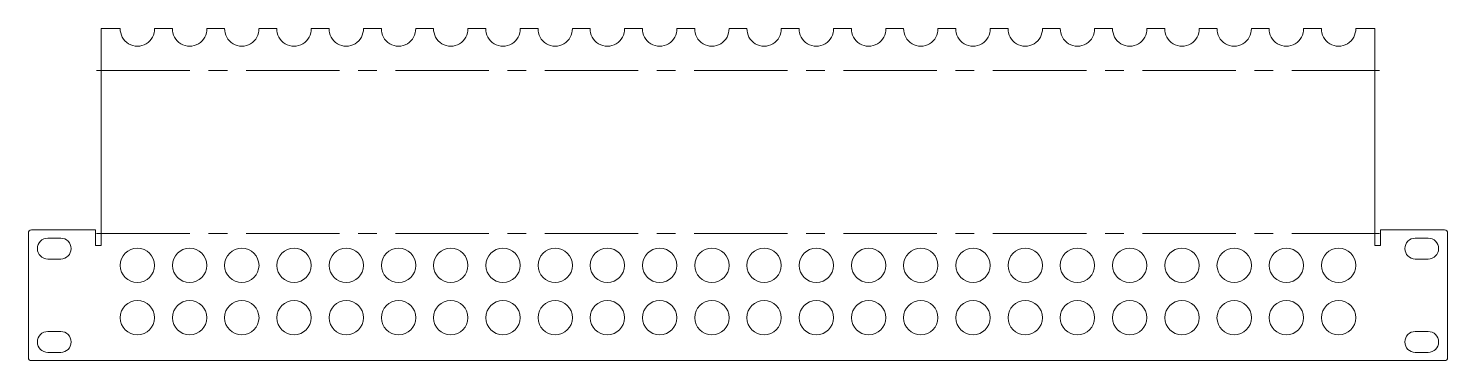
# Model space of a CAD drawing. Header units: inches. Extents: x 0.8 to 19.8, y 0.4 to 4.9.
import ezdxf

# ---------------------------------------------------------------- set-up
doc = ezdxf.new("R2010")
doc.units = ezdxf.units.IN
doc.header["$MEASUREMENT"] = 0
doc.linetypes.add('CENTER', pattern=[2, 1.25, -0.25, 0.25, -0.25])
doc.layers.add('BEND CENTERS', color=204, linetype='CENTER', lineweight=0)
doc.layers.add('VISIBLE', color=7, linetype='Continuous', lineweight=0)

msp = doc.modelspace()

# ---------------------------------------------------------------- linework, layer by layer
at = {"layer": 'BEND CENTERS'}
for p, q in [((1.676, 4.296), (18.849, 4.296)), ((1.676, 2.114), (18.849, 2.114))]:
    msp.add_line(p, q, dxfattribs=at)
at = {"layer": 'VISIBLE'}
for p, q in [((1.739, 4.86), (1.991, 4.86)), ((1.739, 4.338), (1.739, 4.86)), ((2.452, 4.86), (2.691, 4.86)), ((3.151, 4.86), (3.39, 4.86)), ((3.85, 4.86), (4.089, 4.86)), ((4.549, 4.86), (4.788, 4.86)), ((5.249, 4.86), (5.488, 4.86)), ((5.948, 4.86), (6.187, 4.86)), ((6.647, 4.86), (6.886, 4.86)), ((7.346, 4.86), (7.585, 4.86)), ((8.045, 4.86), (8.284, 4.86)), ((8.745, 4.86), (8.984, 4.86)), ((9.444, 4.86), (9.683, 4.86)), ((10.143, 4.86), (10.382, 4.86)), ((10.842, 4.86), (11.081, 4.86)), ((11.541, 4.86), (11.78, 4.86)), ((12.241, 4.86), (12.48, 4.86)), ((12.94, 4.86), (13.179, 4.86)), ((13.639, 4.86), (13.878, 4.86)), ((14.338, 4.86), (14.577, 4.86)), ((15.037, 4.86), (15.276, 4.86)), ((15.737, 4.86), (15.976, 4.86)), ((16.436, 4.86), (16.675, 4.86)), ((17.135, 4.86), (17.374, 4.86)), ((17.834, 4.86), (18.073, 4.86)), ((18.534, 4.86), (18.786, 4.86)), ((18.786, 4.86), (18.786, 4.338)), ((1.739, 4.254), (1.739, 4.338)), ((1.739, 2.156), (1.739, 4.254)), ((18.786, 4.338), (18.786, 4.254)), ((18.786, 4.254), (18.786, 2.156)), ((0.763, 0.45), (0.763, 2.122)), ((0.802, 2.161), (1.66, 2.161)), ((1.66, 1.954), (1.66, 2.161)), ((1.739, 2.072), (1.739, 2.156)), ((18.786, 2.156), (18.786, 2.072)), ((18.865, 2.161), (19.723, 2.161)), ((18.865, 2.161), (18.865, 1.954)), ((19.763, 2.122), (19.763, 0.45)), ((1.023, 2.051), (1.195, 2.051)), ((1.739, 1.954), (1.66, 1.954)), ((1.739, 2.072), (1.739, 1.954)), ((18.786, 1.954), (18.786, 2.072)), ((18.865, 1.954), (18.786, 1.954)), ((19.33, 2.051), (19.502, 2.051)), ((1.195, 1.77), (1.023, 1.77)), ((19.502, 1.77), (19.33, 1.77)), ((1.023, 0.801), (1.195, 0.801)), ((19.33, 0.801), (19.502, 0.801)), ((19.723, 0.411), (0.802, 0.411)), ((1.195, 0.52), (1.023, 0.52)), ((19.502, 0.52), (19.33, 0.52))]:
    msp.add_line(p, q, dxfattribs=at)
for centre in [(2.222, 1.686), (2.921, 1.686), (3.62, 1.686), (4.319, 1.686), (5.018, 1.686), (5.718, 1.686), (6.417, 1.686), (7.116, 1.686), (7.815, 1.686), (8.514, 1.686), (9.214, 1.686), (9.913, 1.686), (10.612, 1.686), (11.311, 1.686), (12.011, 1.686), (12.71, 1.686), (13.409, 1.686), (14.108, 1.686), (14.807, 1.686), (15.507, 1.686), (16.206, 1.686), (16.905, 1.686), (17.604, 1.686), (18.303, 1.686), (2.222, 0.986), (2.921, 0.986), (3.62, 0.986), (4.319, 0.986), (5.018, 0.986), (5.718, 0.986), (6.417, 0.986), (7.116, 0.986), (7.815, 0.986), (8.514, 0.986), (9.214, 0.986), (9.913, 0.986), (10.612, 0.986), (11.311, 0.986), (12.011, 0.986), (12.71, 0.986), (13.409, 0.986), (14.108, 0.986), (14.807, 0.986), (15.507, 0.986), (16.206, 0.986), (16.905, 0.986), (17.604, 0.986), (18.303, 0.986)]:
    msp.add_circle(centre, 0.23, dxfattribs=at)
for centre, radius, start, end in [((2.222, 4.85), 0.23, 177.5017, 2.4983), ((2.921, 4.85), 0.23, 177.5017, 2.4983), ((3.62, 4.85), 0.23, 177.5017, 2.4983), ((4.319, 4.85), 0.23, 177.5017, 2.4983), ((5.018, 4.85), 0.23, 177.5017, 2.4983), ((5.718, 4.85), 0.23, 177.5017, 2.4983), ((6.417, 4.85), 0.23, 177.5017, 2.4983), ((7.116, 4.85), 0.23, 177.5017, 2.4983), ((7.815, 4.85), 0.23, 177.5017, 2.4983), ((8.514, 4.85), 0.23, 177.5017, 2.4983), ((9.214, 4.85), 0.23, 177.5017, 2.4983), ((9.913, 4.85), 0.23, 177.5017, 2.4983), ((10.612, 4.85), 0.23, 177.5017, 2.4983), ((11.311, 4.85), 0.23, 177.5017, 2.4983), ((12.011, 4.85), 0.23, 177.5017, 2.4983), ((12.71, 4.85), 0.23, 177.5017, 2.4983), ((13.409, 4.85), 0.23, 177.5017, 2.4983), ((14.108, 4.85), 0.23, 177.5017, 2.4983), ((14.807, 4.85), 0.23, 177.5017, 2.4983), ((15.507, 4.85), 0.23, 177.5017, 2.4983), ((16.206, 4.85), 0.23, 177.5017, 2.4983), ((16.905, 4.85), 0.23, 177.5017, 2.4983), ((17.604, 4.85), 0.23, 177.5017, 2.4983), ((18.303, 4.85), 0.23, 177.5017, 2.4983), ((0.802, 2.122), 0.0394, 90, 180), ((19.723, 2.122), 0.0394, 0, 90), ((1.023, 1.911), 0.14, 90, 270), ((1.195, 1.911), 0.14, 270, 90), ((19.33, 1.911), 0.14, 90, 270), ((19.502, 1.911), 0.14, 270, 90), ((1.023, 0.661), 0.14, 90, 270), ((1.195, 0.661), 0.14, 270, 90), ((19.33, 0.661), 0.14, 90, 270), ((19.502, 0.661), 0.14, 270, 90), ((0.802, 0.45), 0.0394, 180, 270), ((19.723, 0.45), 0.0394, 270, 0)]:
    msp.add_arc(centre, radius, start, end, dxfattribs=at)

doc.saveas('drawing.dxf')
